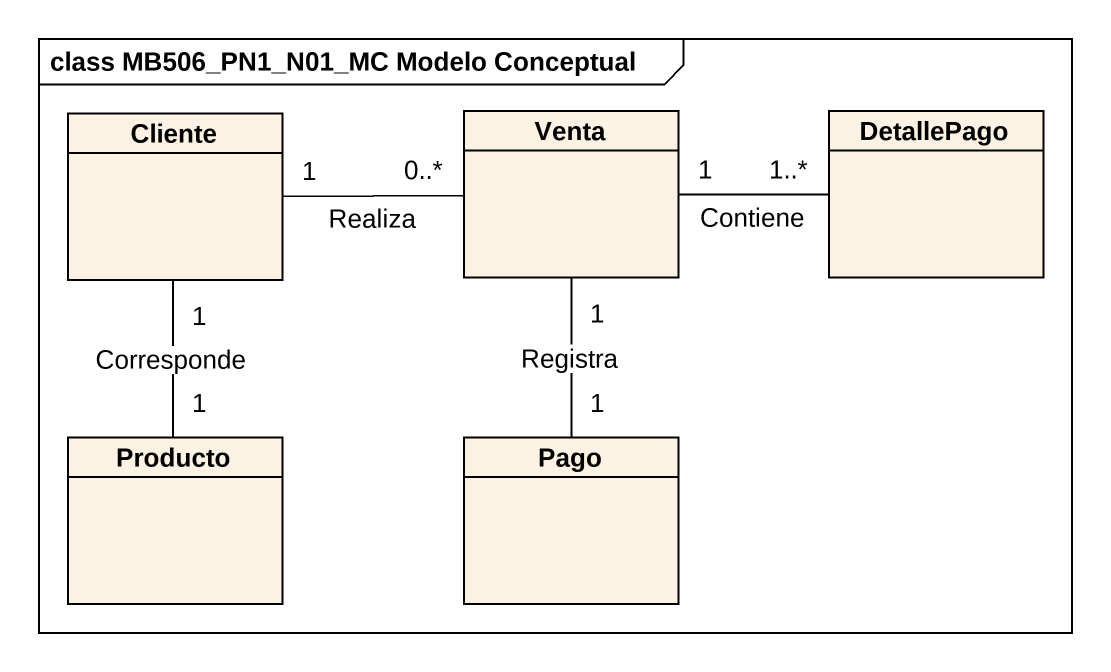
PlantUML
@startuml
mainframe class MB506_PN1_N01_MC Modelo Conceptual
hide circle
hide empty members
class Cliente
class Venta
class DetallePago
class Producto
class Pago
Cliente "1" -right- "0..*" Venta : Realiza
Cliente "1" -- "1" Producto : Corresponde
Venta "1" -right- "1..*" DetallePago : Contiene
Venta "1" -- "1" Pago : Registra
@enduml
